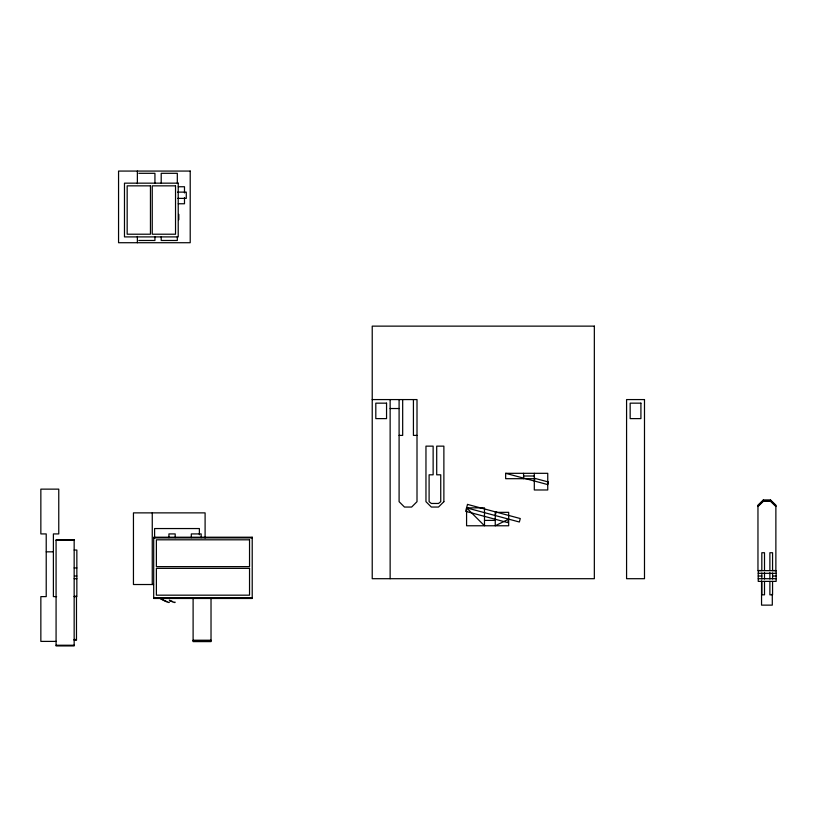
<?xml version="1.0" encoding="UTF-8"?>
<svg xmlns="http://www.w3.org/2000/svg" width="817" height="817" viewBox="0 0 817 817"><rect width="100%" height="100%" fill="white"/><g stroke="black" fill="none" stroke-linecap="round" stroke-linejoin="round"><path stroke-width="1.23" d="M495.245 515.537L496.164 512.085M534.308 480.999L535.002 478.405L548.442 481.999L547.747 484.593L505.652 473.319L505.652 478.691L534.308 478.691M772.3 570.532L775.874 570.532L775.874 505.12L770.502 499.933L763.344 499.933L757.962 505.12L757.962 570.532L761.546 570.532M757.962 505.815L763.344 500.627L770.502 500.627L775.874 505.815M757.962 506.509L763.344 501.321L770.502 501.321L775.874 506.509M138.808 173.306L154.934 173.306L154.934 183.161M178.269 186.746L184.489 186.746L184.489 192.924M177.575 192.118L186.276 192.118L186.276 198.388L177.575 198.388M178.269 203.76L184.489 203.76L184.489 197.581M138.808 240.484L154.934 240.484L154.934 236.787M372.225 399.574L417.007 399.574L417.007 501.679L411.635 507.051L404.466 507.051L399.094 501.679L399.094 399.574M390.138 408.531L399.094 408.531M399.094 435.4L402.679 435.4L402.679 399.574M417.007 435.4L413.422 435.4L413.422 399.574M505.652 473.319L547.747 473.319L547.747 489.975L534.308 489.975L534.308 473.319M523.564 476.005L534.308 476.005M484.491 520.398L495.245 520.398M153.698 537.913L252.218 537.913M56.077 540.384L74.163 540.384M74.163 550.035L76.849 550.035L76.849 596.614L74.163 596.614M46.222 551.832L53.391 551.832M74.163 567.948L76.849 567.948M758.237 573.33L776.15 573.33M74.47 576.016L76.849 576.016M758.237 576.016L761.822 576.016M772.565 576.016L776.15 576.016M74.163 578.702L76.849 578.702M758.237 578.702L776.15 578.702M153.555 584.523L133.447 584.523L133.447 512.872L205.098 512.872L205.098 538.015M74.337 596.267L76.481 596.267L76.481 640.211L74.092 640.211M56.608 596.614L53.391 596.614L53.391 533.92L58.763 533.92L58.763 489.138L40.85 489.138L40.85 533.92L46.222 533.92L46.222 596.614L40.85 596.614L40.85 641.396L56.373 641.396M153.698 597.768L252.218 597.768M74.092 639.517L76.481 639.517M193.108 640.222L211.021 640.222M193.108 640.916L211.021 640.916M56.077 645.236L74.163 645.236M772.565 570.634L772.565 552.731L769.88 552.731L769.88 570.634M772.565 573.023L772.565 578.998M772.565 581.387L772.565 594.817L769.88 594.817L769.88 581.387M772.3 594.01L772.3 605.131L761.546 605.131L761.546 580.958M770.502 499.933L770.502 501.321M769.88 572.666L769.88 578.998M764.508 570.634L764.508 552.731L761.822 552.731L761.822 570.634M764.508 572.666L764.508 578.998M764.508 581.387L764.508 594.817L761.822 594.817L761.822 581.387M763.344 499.933L763.344 501.321M761.822 573.023L761.822 578.998M523.564 473.319L523.564 478.691M390.138 399.574L390.138 578.702M211.021 598.524L211.021 641.611L193.108 641.611L193.108 598.524M201.166 537.678L201.166 533.92L191.311 533.92L191.311 537.678M199.379 534.726L199.379 528.548L154.597 528.548L154.597 538.27M178.821 214.36L178.821 219.732M177.32 183.161L177.32 173.306L161.204 173.306L161.204 183.161M177.32 236.787L177.32 240.484L161.204 240.484L161.204 236.787M175.195 537.678L175.195 533.92L168.925 533.92L168.925 537.678M152.258 512.872L152.258 584.523M137.368 171.07L137.368 183.641M137.368 236.43L137.368 242.72M174.961 602.006A8.058 1.042 29.1 0 1 169.64 600.536M172.724 601.547A6.27 0.807 29.1 0 1 169.293 600.087M166.923 601.547A6.27 0.807 29.1 0 1 160.653 598.514M169.16 602.006A8.058 1.042 29.1 0 1 160.193 598.514M467.508 504.406L465.649 511.319L507.745 522.604L508.674 519.142L495.245 525.77L495.245 512.341L508.674 512.341L508.674 525.77L466.578 525.77L466.578 507.857L484.491 507.857L484.491 525.77L466.578 507.857L519.357 522.002L520.276 518.54L467.508 504.406M443.876 501.679L438.504 507.051L431.335 507.051L425.963 501.679L425.963 446.143L433.133 446.143L433.133 474.81L429.099 474.81L429.099 501.679L431.335 503.466L438.504 503.466L440.741 501.679L440.741 474.81L436.707 474.81L436.707 446.143L443.876 446.143L443.876 501.679M190.208 171.07L118.557 171.07L118.557 242.72L190.208 242.72L190.208 171.07M178.218 183.161L124.48 183.161L124.48 236.899L178.218 236.899L178.218 183.161M150.451 185.847L127.166 185.847L127.166 234.213L150.451 234.213L150.451 185.847M175.532 185.847L152.248 185.847L152.248 234.213L175.532 234.213L175.532 185.847M594.337 326.136L372.225 326.136L372.225 578.702L594.337 578.702L594.337 326.136M644.49 399.574L626.578 399.574L626.578 578.702L644.49 578.702L644.49 399.574M386.553 403.159L375.81 403.159L375.81 418.61L386.553 418.61L386.553 403.159M640.916 403.159L630.162 403.159L630.162 418.61L640.916 418.61L640.916 403.159M252.218 537.218L153.698 537.218L153.698 598.473L252.218 598.473L252.218 537.218M74.163 539.69L56.077 539.69L56.077 645.93L74.163 645.93L74.163 539.69M249.532 539.812L156.384 539.812L156.384 566.63L249.532 566.63L249.532 539.812M249.532 568.356L156.384 568.356L156.384 595.174L249.532 595.174L249.532 568.356M776.15 570.634L758.237 570.634L758.237 581.387L776.15 581.387L776.15 570.634"/></g></svg>
